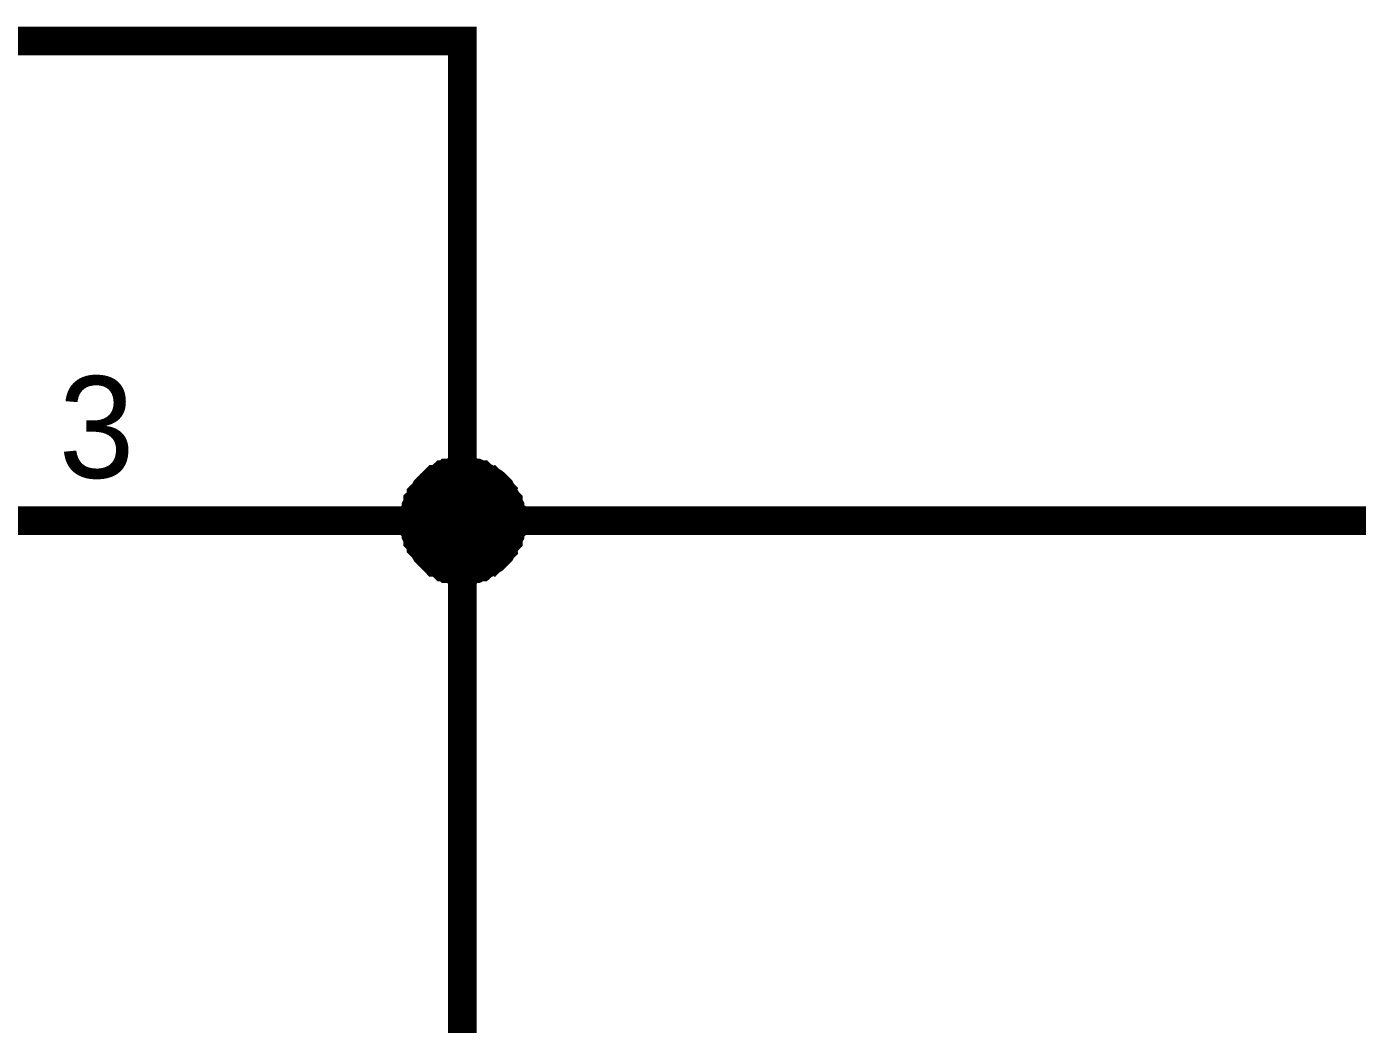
# Model space of a CAD drawing. Header units: millimetres. Extents: x 0 to 420, y 0 to 297.
# Drawn here: x 210.46 to 224.32, y 254.74 to 265.14 of the extents above; entities that cross this region are included whole.
import ezdxf

# ---------------------------------------------------------------- set-up
doc = ezdxf.new("R2010")
doc.units = ezdxf.units.MM
doc.layers.add('Sheet', color=255, linetype='Continuous')

msp = doc.modelspace()

# ---------------------------------------------------------------- linework, layer by layer
at = {"layer": 'Sheet'}
for points, const_width in [([(210, 264.992), (212.499, 264.992)], 0.3), ([(212.499, 264.992), (214.998, 264.992), (214.998, 259.991)], 0.3), ([(214.502, 259.991), (214.502, 260.024), (214.502, 260.041), (214.502, 260.074), (214.518, 260.09), (214.518, 260.123), (214.518, 260.14), (214.535, 260.173), (214.535, 260.19), (214.552, 260.206), (214.568, 260.239), (214.568, 260.256), (214.585, 260.272), (214.601, 260.289), (214.618, 260.322), (214.634, 260.339), (214.651, 260.355), (214.667, 260.372), (214.684, 260.388), (214.701, 260.405), (214.717, 260.421), (214.734, 260.421), (214.767, 260.438), (214.783, 260.455), (214.8, 260.471), (214.833, 260.471), (214.849, 260.488), (214.866, 260.488), (214.899, 260.488), (214.916, 260.504), (214.949, 260.504), (214.965, 260.504), (214.998, 260.504)], 0.3), ([(214.502, 259.991), (214.502, 260.024), (214.502, 260.041), (214.502, 260.074), (214.518, 260.09), (214.518, 260.123), (214.518, 260.14), (214.535, 260.173), (214.535, 260.19), (214.552, 260.206), (214.568, 260.239), (214.568, 260.256), (214.585, 260.272), (214.601, 260.289), (214.618, 260.322), (214.634, 260.339), (214.651, 260.355), (214.667, 260.372), (214.684, 260.388), (214.701, 260.405), (214.717, 260.421), (214.734, 260.421), (214.767, 260.438), (214.783, 260.455), (214.8, 260.471), (214.833, 260.471), (214.849, 260.488), (214.866, 260.488), (214.899, 260.488), (214.916, 260.504), (214.949, 260.504), (214.965, 260.504), (214.998, 260.504)], 0.3), ([(214.502, 259.991), (214.502, 260.024), (214.502, 260.041), (214.502, 260.074), (214.518, 260.09), (214.518, 260.123), (214.518, 260.14), (214.535, 260.173), (214.535, 260.19), (214.552, 260.206), (214.568, 260.239), (214.568, 260.256), (214.585, 260.272), (214.601, 260.289), (214.618, 260.322), (214.634, 260.339), (214.651, 260.355), (214.667, 260.372), (214.684, 260.388), (214.701, 260.405), (214.717, 260.421), (214.734, 260.421), (214.767, 260.438), (214.783, 260.455), (214.8, 260.471), (214.833, 260.471), (214.849, 260.488), (214.866, 260.488), (214.899, 260.488), (214.916, 260.504), (214.949, 260.504), (214.965, 260.504), (214.998, 260.504)], 0.3), ([(214.502, 259.991), (214.502, 260.024), (214.502, 260.041), (214.502, 260.074), (214.518, 260.09), (214.518, 260.123), (214.518, 260.14), (214.535, 260.173), (214.535, 260.19), (214.552, 260.206), (214.568, 260.239), (214.568, 260.256), (214.585, 260.272), (214.601, 260.289), (214.618, 260.322), (214.634, 260.339), (214.651, 260.355), (214.667, 260.372), (214.684, 260.388), (214.701, 260.405), (214.717, 260.421), (214.734, 260.421), (214.767, 260.438), (214.783, 260.455), (214.8, 260.471), (214.833, 260.471), (214.849, 260.488), (214.866, 260.488), (214.899, 260.488), (214.916, 260.504), (214.949, 260.504), (214.965, 260.504), (214.998, 260.504)], 0.3), ([(214.502, 259.991), (214.502, 260.024), (214.502, 260.041), (214.502, 260.074), (214.518, 260.09), (214.518, 260.123), (214.518, 260.14), (214.535, 260.173), (214.535, 260.19), (214.552, 260.206), (214.568, 260.239), (214.568, 260.256), (214.585, 260.272), (214.601, 260.289), (214.618, 260.322), (214.634, 260.339), (214.651, 260.355), (214.667, 260.372), (214.684, 260.388), (214.701, 260.405), (214.717, 260.421), (214.734, 260.421), (214.767, 260.438), (214.783, 260.455), (214.8, 260.471), (214.833, 260.471), (214.849, 260.488), (214.866, 260.488), (214.899, 260.488), (214.916, 260.504), (214.949, 260.504), (214.965, 260.504), (214.998, 260.504)], 0.3), ([(214.502, 259.991), (214.502, 260.024), (214.502, 260.041), (214.502, 260.074), (214.518, 260.09), (214.518, 260.123), (214.518, 260.14), (214.535, 260.173), (214.535, 260.19), (214.552, 260.206), (214.568, 260.239), (214.568, 260.256), (214.585, 260.272), (214.601, 260.289), (214.618, 260.322), (214.634, 260.339), (214.651, 260.355), (214.667, 260.372), (214.684, 260.388), (214.701, 260.405), (214.717, 260.421), (214.734, 260.421), (214.767, 260.438), (214.783, 260.455), (214.8, 260.471), (214.833, 260.471), (214.849, 260.488), (214.866, 260.488), (214.899, 260.488), (214.916, 260.504), (214.949, 260.504), (214.965, 260.504), (214.998, 260.504)], 0.3), ([(214.502, 259.991), (214.502, 260.024), (214.502, 260.041), (214.502, 260.074), (214.518, 260.09), (214.518, 260.123), (214.518, 260.14), (214.535, 260.173), (214.535, 260.19), (214.552, 260.206), (214.568, 260.239), (214.568, 260.256), (214.585, 260.272), (214.601, 260.289), (214.618, 260.322), (214.634, 260.339), (214.651, 260.355), (214.667, 260.372), (214.684, 260.388), (214.701, 260.405), (214.717, 260.421), (214.734, 260.421), (214.767, 260.438), (214.783, 260.455), (214.8, 260.471), (214.833, 260.471), (214.849, 260.488), (214.866, 260.488), (214.899, 260.488), (214.916, 260.504), (214.949, 260.504), (214.965, 260.504), (214.998, 260.504)], 0.0991), ([(214.502, 259.991), (214.502, 260.024), (214.502, 260.041), (214.502, 260.074), (214.518, 260.09), (214.518, 260.123), (214.518, 260.14), (214.535, 260.173), (214.535, 260.19), (214.552, 260.206), (214.568, 260.239), (214.568, 260.256), (214.585, 260.272), (214.601, 260.289), (214.618, 260.322), (214.634, 260.339), (214.651, 260.355), (214.667, 260.372), (214.684, 260.388), (214.701, 260.405), (214.717, 260.421), (214.734, 260.421), (214.767, 260.438), (214.783, 260.455), (214.8, 260.471), (214.833, 260.471), (214.849, 260.488), (214.866, 260.488), (214.899, 260.488), (214.916, 260.504), (214.949, 260.504), (214.965, 260.504), (214.998, 260.504)], 0.0991), ([(214.502, 259.991), (214.502, 260.024), (214.502, 260.041), (214.502, 260.074), (214.518, 260.09), (214.518, 260.123), (214.518, 260.14), (214.535, 260.173), (214.535, 260.19), (214.552, 260.206), (214.568, 260.239), (214.568, 260.256), (214.585, 260.272), (214.601, 260.289), (214.618, 260.322), (214.634, 260.339), (214.651, 260.355), (214.667, 260.372), (214.684, 260.388), (214.701, 260.405), (214.717, 260.421), (214.734, 260.421), (214.767, 260.438), (214.783, 260.455), (214.8, 260.471), (214.833, 260.471), (214.849, 260.488), (214.866, 260.488), (214.899, 260.488), (214.916, 260.504), (214.949, 260.504), (214.965, 260.504), (214.998, 260.504)], 0.0991), ([(214.502, 259.991), (214.502, 260.024), (214.502, 260.041), (214.502, 260.074), (214.518, 260.09), (214.518, 260.123), (214.518, 260.14), (214.535, 260.173), (214.535, 260.19), (214.552, 260.206), (214.568, 260.239), (214.568, 260.256), (214.585, 260.272), (214.601, 260.289), (214.618, 260.322), (214.634, 260.339), (214.651, 260.355), (214.667, 260.372), (214.684, 260.388), (214.701, 260.405), (214.717, 260.421), (214.734, 260.421), (214.767, 260.438), (214.783, 260.455), (214.8, 260.471), (214.833, 260.471), (214.849, 260.488), (214.866, 260.488), (214.899, 260.488), (214.916, 260.504), (214.949, 260.504), (214.965, 260.504), (214.998, 260.504)], 0.0991), ([(214.502, 259.991), (214.502, 260.024), (214.502, 260.041), (214.502, 260.074), (214.518, 260.09), (214.518, 260.123), (214.518, 260.14), (214.535, 260.173), (214.535, 260.19), (214.552, 260.206), (214.568, 260.239), (214.568, 260.256), (214.585, 260.272), (214.601, 260.289), (214.618, 260.322), (214.634, 260.339), (214.651, 260.355), (214.667, 260.372), (214.684, 260.388), (214.701, 260.405), (214.717, 260.421), (214.734, 260.421), (214.767, 260.438), (214.783, 260.455), (214.8, 260.471), (214.833, 260.471), (214.849, 260.488), (214.866, 260.488), (214.899, 260.488), (214.916, 260.504), (214.949, 260.504), (214.965, 260.504), (214.998, 260.504)], 0.0991), ([(214.502, 259.991), (214.502, 260.024), (214.502, 260.041), (214.502, 260.074), (214.518, 260.09), (214.518, 260.123), (214.518, 260.14), (214.535, 260.173), (214.535, 260.19), (214.552, 260.206), (214.568, 260.239), (214.568, 260.256), (214.585, 260.272), (214.601, 260.289), (214.618, 260.322), (214.634, 260.339), (214.651, 260.355), (214.667, 260.372), (214.684, 260.388), (214.701, 260.405), (214.717, 260.421), (214.734, 260.421), (214.767, 260.438), (214.783, 260.455), (214.8, 260.471), (214.833, 260.471), (214.849, 260.488), (214.866, 260.488), (214.899, 260.488), (214.916, 260.504), (214.949, 260.504), (214.965, 260.504), (214.998, 260.504)], 0.0991), ([(214.998, 260.504), (214.998, 260.504)], 0.3), ([(214.998, 260.504), (215.032, 260.504), (215.048, 260.504), (215.081, 260.504), (215.098, 260.488), (215.131, 260.488), (215.147, 260.488), (215.18, 260.471), (215.197, 260.471), (215.214, 260.455), (215.247, 260.438), (215.263, 260.421), (215.28, 260.421), (215.296, 260.405), (215.329, 260.388), (215.346, 260.372), (215.363, 260.355), (215.379, 260.339), (215.396, 260.322), (215.412, 260.289), (215.429, 260.272), (215.429, 260.256), (215.445, 260.239), (215.462, 260.206), (215.478, 260.19), (215.478, 260.173), (215.495, 260.14), (215.495, 260.123), (215.495, 260.09), (215.512, 260.074), (215.512, 260.041), (215.512, 260.024), (215.512, 259.991)], 0.3), ([(214.998, 260.504), (214.998, 260.504)], 0.3), ([(214.998, 260.504), (215.032, 260.504), (215.048, 260.504), (215.081, 260.504), (215.098, 260.488), (215.131, 260.488), (215.147, 260.488), (215.18, 260.471), (215.197, 260.471), (215.214, 260.455), (215.247, 260.438), (215.263, 260.421), (215.28, 260.421), (215.296, 260.405), (215.329, 260.388), (215.346, 260.372), (215.363, 260.355), (215.379, 260.339), (215.396, 260.322), (215.412, 260.289), (215.429, 260.272), (215.429, 260.256), (215.445, 260.239), (215.462, 260.206), (215.478, 260.19), (215.478, 260.173), (215.495, 260.14), (215.495, 260.123), (215.495, 260.09), (215.512, 260.074), (215.512, 260.041), (215.512, 260.024), (215.512, 259.991)], 0.3), ([(214.998, 260.504), (214.998, 260.504)], 0.3), ([(214.998, 260.504), (215.032, 260.504), (215.048, 260.504), (215.081, 260.504), (215.098, 260.488), (215.131, 260.488), (215.147, 260.488), (215.18, 260.471), (215.197, 260.471), (215.214, 260.455), (215.247, 260.438), (215.263, 260.421), (215.28, 260.421), (215.296, 260.405), (215.329, 260.388), (215.346, 260.372), (215.363, 260.355), (215.379, 260.339), (215.396, 260.322), (215.412, 260.289), (215.429, 260.272), (215.429, 260.256), (215.445, 260.239), (215.462, 260.206), (215.478, 260.19), (215.478, 260.173), (215.495, 260.14), (215.495, 260.123), (215.495, 260.09), (215.512, 260.074), (215.512, 260.041), (215.512, 260.024), (215.512, 259.991)], 0.3), ([(214.998, 260.504), (214.998, 260.504)], 0.3), ([(214.998, 260.504), (215.032, 260.504), (215.048, 260.504), (215.081, 260.504), (215.098, 260.488), (215.131, 260.488), (215.147, 260.488), (215.18, 260.471), (215.197, 260.471), (215.214, 260.455), (215.247, 260.438), (215.263, 260.421), (215.28, 260.421), (215.296, 260.405), (215.329, 260.388), (215.346, 260.372), (215.363, 260.355), (215.379, 260.339), (215.396, 260.322), (215.412, 260.289), (215.429, 260.272), (215.429, 260.256), (215.445, 260.239), (215.462, 260.206), (215.478, 260.19), (215.478, 260.173), (215.495, 260.14), (215.495, 260.123), (215.495, 260.09), (215.512, 260.074), (215.512, 260.041), (215.512, 260.024), (215.512, 259.991)], 0.3), ([(214.998, 260.504), (214.998, 260.504)], 0.3), ([(214.998, 260.504), (215.032, 260.504), (215.048, 260.504), (215.081, 260.504), (215.098, 260.488), (215.131, 260.488), (215.147, 260.488), (215.18, 260.471), (215.197, 260.471), (215.214, 260.455), (215.247, 260.438), (215.263, 260.421), (215.28, 260.421), (215.296, 260.405), (215.329, 260.388), (215.346, 260.372), (215.363, 260.355), (215.379, 260.339), (215.396, 260.322), (215.412, 260.289), (215.429, 260.272), (215.429, 260.256), (215.445, 260.239), (215.462, 260.206), (215.478, 260.19), (215.478, 260.173), (215.495, 260.14), (215.495, 260.123), (215.495, 260.09), (215.512, 260.074), (215.512, 260.041), (215.512, 260.024), (215.512, 259.991)], 0.3), ([(214.998, 260.504), (214.998, 260.504)], 0.3), ([(214.998, 260.504), (215.032, 260.504), (215.048, 260.504), (215.081, 260.504), (215.098, 260.488), (215.131, 260.488), (215.147, 260.488), (215.18, 260.471), (215.197, 260.471), (215.214, 260.455), (215.247, 260.438), (215.263, 260.421), (215.28, 260.421), (215.296, 260.405), (215.329, 260.388), (215.346, 260.372), (215.363, 260.355), (215.379, 260.339), (215.396, 260.322), (215.412, 260.289), (215.429, 260.272), (215.429, 260.256), (215.445, 260.239), (215.462, 260.206), (215.478, 260.19), (215.478, 260.173), (215.495, 260.14), (215.495, 260.123), (215.495, 260.09), (215.512, 260.074), (215.512, 260.041), (215.512, 260.024), (215.512, 259.991)], 0.3), ([(214.998, 260.504), (214.998, 260.504)], 0.0991), ([(214.998, 260.504), (215.032, 260.504), (215.048, 260.504), (215.081, 260.504), (215.098, 260.488), (215.131, 260.488), (215.147, 260.488), (215.18, 260.471), (215.197, 260.471), (215.214, 260.455), (215.247, 260.438), (215.263, 260.421), (215.28, 260.421), (215.296, 260.405), (215.329, 260.388), (215.346, 260.372), (215.363, 260.355), (215.379, 260.339), (215.396, 260.322), (215.412, 260.289), (215.429, 260.272), (215.429, 260.256), (215.445, 260.239), (215.462, 260.206), (215.478, 260.19), (215.478, 260.173), (215.495, 260.14), (215.495, 260.123), (215.495, 260.09), (215.512, 260.074), (215.512, 260.041), (215.512, 260.024), (215.512, 259.991)], 0.0991), ([(214.998, 260.504), (214.998, 260.504)], 0.0991), ([(214.998, 260.504), (215.032, 260.504), (215.048, 260.504), (215.081, 260.504), (215.098, 260.488), (215.131, 260.488), (215.147, 260.488), (215.18, 260.471), (215.197, 260.471), (215.214, 260.455), (215.247, 260.438), (215.263, 260.421), (215.28, 260.421), (215.296, 260.405), (215.329, 260.388), (215.346, 260.372), (215.363, 260.355), (215.379, 260.339), (215.396, 260.322), (215.412, 260.289), (215.429, 260.272), (215.429, 260.256), (215.445, 260.239), (215.462, 260.206), (215.478, 260.19), (215.478, 260.173), (215.495, 260.14), (215.495, 260.123), (215.495, 260.09), (215.512, 260.074), (215.512, 260.041), (215.512, 260.024), (215.512, 259.991)], 0.0991), ([(214.998, 260.504), (214.998, 260.504)], 0.0991), ([(214.998, 260.504), (215.032, 260.504), (215.048, 260.504), (215.081, 260.504), (215.098, 260.488), (215.131, 260.488), (215.147, 260.488), (215.18, 260.471), (215.197, 260.471), (215.214, 260.455), (215.247, 260.438), (215.263, 260.421), (215.28, 260.421), (215.296, 260.405), (215.329, 260.388), (215.346, 260.372), (215.363, 260.355), (215.379, 260.339), (215.396, 260.322), (215.412, 260.289), (215.429, 260.272), (215.429, 260.256), (215.445, 260.239), (215.462, 260.206), (215.478, 260.19), (215.478, 260.173), (215.495, 260.14), (215.495, 260.123), (215.495, 260.09), (215.512, 260.074), (215.512, 260.041), (215.512, 260.024), (215.512, 259.991)], 0.0991), ([(214.998, 260.504), (214.998, 260.504)], 0.0991), ([(214.998, 260.504), (215.032, 260.504), (215.048, 260.504), (215.081, 260.504), (215.098, 260.488), (215.131, 260.488), (215.147, 260.488), (215.18, 260.471), (215.197, 260.471), (215.214, 260.455), (215.247, 260.438), (215.263, 260.421), (215.28, 260.421), (215.296, 260.405), (215.329, 260.388), (215.346, 260.372), (215.363, 260.355), (215.379, 260.339), (215.396, 260.322), (215.412, 260.289), (215.429, 260.272), (215.429, 260.256), (215.445, 260.239), (215.462, 260.206), (215.478, 260.19), (215.478, 260.173), (215.495, 260.14), (215.495, 260.123), (215.495, 260.09), (215.512, 260.074), (215.512, 260.041), (215.512, 260.024), (215.512, 259.991)], 0.0991), ([(214.998, 260.504), (214.998, 260.504)], 0.0991), ([(214.998, 260.504), (215.032, 260.504), (215.048, 260.504), (215.081, 260.504), (215.098, 260.488), (215.131, 260.488), (215.147, 260.488), (215.18, 260.471), (215.197, 260.471), (215.214, 260.455), (215.247, 260.438), (215.263, 260.421), (215.28, 260.421), (215.296, 260.405), (215.329, 260.388), (215.346, 260.372), (215.363, 260.355), (215.379, 260.339), (215.396, 260.322), (215.412, 260.289), (215.429, 260.272), (215.429, 260.256), (215.445, 260.239), (215.462, 260.206), (215.478, 260.19), (215.478, 260.173), (215.495, 260.14), (215.495, 260.123), (215.495, 260.09), (215.512, 260.074), (215.512, 260.041), (215.512, 260.024), (215.512, 259.991)], 0.0991), ([(214.998, 260.504), (214.998, 260.504)], 0.0991), ([(214.998, 260.504), (215.032, 260.504), (215.048, 260.504), (215.081, 260.504), (215.098, 260.488), (215.131, 260.488), (215.147, 260.488), (215.18, 260.471), (215.197, 260.471), (215.214, 260.455), (215.247, 260.438), (215.263, 260.421), (215.28, 260.421), (215.296, 260.405), (215.329, 260.388), (215.346, 260.372), (215.363, 260.355), (215.379, 260.339), (215.396, 260.322), (215.412, 260.289), (215.429, 260.272), (215.429, 260.256), (215.445, 260.239), (215.462, 260.206), (215.478, 260.19), (215.478, 260.173), (215.495, 260.14), (215.495, 260.123), (215.495, 260.09), (215.512, 260.074), (215.512, 260.041), (215.512, 260.024), (215.512, 259.991)], 0.0991), ([(210, 259.991), (212.499, 259.991)], 0.3), ([(212.499, 259.991), (214.998, 259.991), (214.998, 244.989)], 0.3), ([(214.998, 259.478), (214.965, 259.478), (214.949, 259.478), (214.916, 259.478), (214.899, 259.494), (214.866, 259.494), (214.849, 259.494), (214.833, 259.511), (214.8, 259.511), (214.783, 259.527), (214.767, 259.544), (214.734, 259.56), (214.717, 259.56), (214.701, 259.577), (214.684, 259.593), (214.667, 259.61), (214.651, 259.627), (214.634, 259.643), (214.618, 259.66), (214.601, 259.693), (214.585, 259.709), (214.568, 259.726), (214.568, 259.743), (214.552, 259.776), (214.535, 259.792), (214.535, 259.809), (214.518, 259.842), (214.518, 259.858), (214.518, 259.892), (214.502, 259.908), (214.502, 259.941), (214.502, 259.958), (214.502, 259.991)], 0.3), ([(214.502, 259.991), (214.502, 259.991)], 0.3), ([(214.998, 259.478), (214.965, 259.478), (214.949, 259.478), (214.916, 259.478), (214.899, 259.494), (214.866, 259.494), (214.849, 259.494), (214.833, 259.511), (214.8, 259.511), (214.783, 259.527), (214.767, 259.544), (214.734, 259.56), (214.717, 259.56), (214.701, 259.577), (214.684, 259.593), (214.667, 259.61), (214.651, 259.627), (214.634, 259.643), (214.618, 259.66), (214.601, 259.693), (214.585, 259.709), (214.568, 259.726), (214.568, 259.743), (214.552, 259.776), (214.535, 259.792), (214.535, 259.809), (214.518, 259.842), (214.518, 259.858), (214.518, 259.892), (214.502, 259.908), (214.502, 259.941), (214.502, 259.958), (214.502, 259.991)], 0.3), ([(214.502, 259.991), (214.502, 259.991)], 0.3), ([(214.998, 259.478), (214.965, 259.478), (214.949, 259.478), (214.916, 259.478), (214.899, 259.494), (214.866, 259.494), (214.849, 259.494), (214.833, 259.511), (214.8, 259.511), (214.783, 259.527), (214.767, 259.544), (214.734, 259.56), (214.717, 259.56), (214.701, 259.577), (214.684, 259.593), (214.667, 259.61), (214.651, 259.627), (214.634, 259.643), (214.618, 259.66), (214.601, 259.693), (214.585, 259.709), (214.568, 259.726), (214.568, 259.743), (214.552, 259.776), (214.535, 259.792), (214.535, 259.809), (214.518, 259.842), (214.518, 259.858), (214.518, 259.892), (214.502, 259.908), (214.502, 259.941), (214.502, 259.958), (214.502, 259.991)], 0.3), ([(214.502, 259.991), (214.502, 259.991)], 0.3), ([(214.998, 259.478), (214.965, 259.478), (214.949, 259.478), (214.916, 259.478), (214.899, 259.494), (214.866, 259.494), (214.849, 259.494), (214.833, 259.511), (214.8, 259.511), (214.783, 259.527), (214.767, 259.544), (214.734, 259.56), (214.717, 259.56), (214.701, 259.577), (214.684, 259.593), (214.667, 259.61), (214.651, 259.627), (214.634, 259.643), (214.618, 259.66), (214.601, 259.693), (214.585, 259.709), (214.568, 259.726), (214.568, 259.743), (214.552, 259.776), (214.535, 259.792), (214.535, 259.809), (214.518, 259.842), (214.518, 259.858), (214.518, 259.892), (214.502, 259.908), (214.502, 259.941), (214.502, 259.958), (214.502, 259.991)], 0.3), ([(214.502, 259.991), (214.502, 259.991)], 0.3), ([(214.998, 259.478), (214.965, 259.478), (214.949, 259.478), (214.916, 259.478), (214.899, 259.494), (214.866, 259.494), (214.849, 259.494), (214.833, 259.511), (214.8, 259.511), (214.783, 259.527), (214.767, 259.544), (214.734, 259.56), (214.717, 259.56), (214.701, 259.577), (214.684, 259.593), (214.667, 259.61), (214.651, 259.627), (214.634, 259.643), (214.618, 259.66), (214.601, 259.693), (214.585, 259.709), (214.568, 259.726), (214.568, 259.743), (214.552, 259.776), (214.535, 259.792), (214.535, 259.809), (214.518, 259.842), (214.518, 259.858), (214.518, 259.892), (214.502, 259.908), (214.502, 259.941), (214.502, 259.958), (214.502, 259.991)], 0.3), ([(214.502, 259.991), (214.502, 259.991)], 0.3), ([(214.998, 259.478), (214.965, 259.478), (214.949, 259.478), (214.916, 259.478), (214.899, 259.494), (214.866, 259.494), (214.849, 259.494), (214.833, 259.511), (214.8, 259.511), (214.783, 259.527), (214.767, 259.544), (214.734, 259.56), (214.717, 259.56), (214.701, 259.577), (214.684, 259.593), (214.667, 259.61), (214.651, 259.627), (214.634, 259.643), (214.618, 259.66), (214.601, 259.693), (214.585, 259.709), (214.568, 259.726), (214.568, 259.743), (214.552, 259.776), (214.535, 259.792), (214.535, 259.809), (214.518, 259.842), (214.518, 259.858), (214.518, 259.892), (214.502, 259.908), (214.502, 259.941), (214.502, 259.958), (214.502, 259.991)], 0.3), ([(214.502, 259.991), (214.502, 259.991)], 0.3), ([(215.512, 259.991), (215.512, 259.958), (215.512, 259.941), (215.512, 259.908), (215.495, 259.892), (215.495, 259.858), (215.495, 259.842), (215.478, 259.809), (215.478, 259.792), (215.462, 259.776), (215.445, 259.743), (215.429, 259.726), (215.429, 259.709), (215.412, 259.693), (215.396, 259.66), (215.379, 259.643), (215.363, 259.627), (215.346, 259.61), (215.329, 259.593), (215.296, 259.577), (215.28, 259.56), (215.263, 259.56), (215.247, 259.544), (215.214, 259.527), (215.197, 259.511), (215.18, 259.511), (215.147, 259.494), (215.131, 259.494), (215.098, 259.494), (215.081, 259.478), (215.048, 259.478), (215.032, 259.478), (214.998, 259.478)], 0.3), ([(215.512, 259.991), (215.512, 259.958), (215.512, 259.941), (215.512, 259.908), (215.495, 259.892), (215.495, 259.858), (215.495, 259.842), (215.478, 259.809), (215.478, 259.792), (215.462, 259.776), (215.445, 259.743), (215.429, 259.726), (215.429, 259.709), (215.412, 259.693), (215.396, 259.66), (215.379, 259.643), (215.363, 259.627), (215.346, 259.61), (215.329, 259.593), (215.296, 259.577), (215.28, 259.56), (215.263, 259.56), (215.247, 259.544), (215.214, 259.527), (215.197, 259.511), (215.18, 259.511), (215.147, 259.494), (215.131, 259.494), (215.098, 259.494), (215.081, 259.478), (215.048, 259.478), (215.032, 259.478), (214.998, 259.478)], 0.3), ([(214.998, 259.991), (244.989, 259.991)], 0.3), ([(215.512, 259.991), (215.512, 259.958), (215.512, 259.941), (215.512, 259.908), (215.495, 259.892), (215.495, 259.858), (215.495, 259.842), (215.478, 259.809), (215.478, 259.792), (215.462, 259.776), (215.445, 259.743), (215.429, 259.726), (215.429, 259.709), (215.412, 259.693), (215.396, 259.66), (215.379, 259.643), (215.363, 259.627), (215.346, 259.61), (215.329, 259.593), (215.296, 259.577), (215.28, 259.56), (215.263, 259.56), (215.247, 259.544), (215.214, 259.527), (215.197, 259.511), (215.18, 259.511), (215.147, 259.494), (215.131, 259.494), (215.098, 259.494), (215.081, 259.478), (215.048, 259.478), (215.032, 259.478), (214.998, 259.478)], 0.3), ([(215.512, 259.991), (215.512, 259.958), (215.512, 259.941), (215.512, 259.908), (215.495, 259.892), (215.495, 259.858), (215.495, 259.842), (215.478, 259.809), (215.478, 259.792), (215.462, 259.776), (215.445, 259.743), (215.429, 259.726), (215.429, 259.709), (215.412, 259.693), (215.396, 259.66), (215.379, 259.643), (215.363, 259.627), (215.346, 259.61), (215.329, 259.593), (215.296, 259.577), (215.28, 259.56), (215.263, 259.56), (215.247, 259.544), (215.214, 259.527), (215.197, 259.511), (215.18, 259.511), (215.147, 259.494), (215.131, 259.494), (215.098, 259.494), (215.081, 259.478), (215.048, 259.478), (215.032, 259.478), (214.998, 259.478)], 0.3), ([(215.512, 259.991), (215.512, 259.958), (215.512, 259.941), (215.512, 259.908), (215.495, 259.892), (215.495, 259.858), (215.495, 259.842), (215.478, 259.809), (215.478, 259.792), (215.462, 259.776), (215.445, 259.743), (215.429, 259.726), (215.429, 259.709), (215.412, 259.693), (215.396, 259.66), (215.379, 259.643), (215.363, 259.627), (215.346, 259.61), (215.329, 259.593), (215.296, 259.577), (215.28, 259.56), (215.263, 259.56), (215.247, 259.544), (215.214, 259.527), (215.197, 259.511), (215.18, 259.511), (215.147, 259.494), (215.131, 259.494), (215.098, 259.494), (215.081, 259.478), (215.048, 259.478), (215.032, 259.478), (214.998, 259.478)], 0.3), ([(215.512, 259.991), (215.512, 259.958), (215.512, 259.941), (215.512, 259.908), (215.495, 259.892), (215.495, 259.858), (215.495, 259.842), (215.478, 259.809), (215.478, 259.792), (215.462, 259.776), (215.445, 259.743), (215.429, 259.726), (215.429, 259.709), (215.412, 259.693), (215.396, 259.66), (215.379, 259.643), (215.363, 259.627), (215.346, 259.61), (215.329, 259.593), (215.296, 259.577), (215.28, 259.56), (215.263, 259.56), (215.247, 259.544), (215.214, 259.527), (215.197, 259.511), (215.18, 259.511), (215.147, 259.494), (215.131, 259.494), (215.098, 259.494), (215.081, 259.478), (215.048, 259.478), (215.032, 259.478), (214.998, 259.478)], 0.3), ([(215.512, 259.991), (215.512, 259.991), (215.512, 259.991), (215.512, 259.991), (215.512, 259.991), (215.512, 259.991), (215.512, 259.991), (215.512, 259.991), (215.512, 259.991), (215.512, 259.991), (215.512, 259.991), (215.512, 259.991), (215.512, 259.991), (215.512, 259.991), (215.512, 259.991), (215.512, 259.991), (215.512, 259.991), (215.512, 259.991), (215.512, 259.991), (215.512, 259.991), (215.512, 259.991), (215.512, 259.991), (215.512, 259.991), (215.512, 259.991), (215.512, 259.991), (215.512, 259.991), (215.512, 259.991), (215.512, 259.991), (215.512, 259.991), (215.512, 259.991), (215.512, 259.991), (215.512, 259.991), (215.512, 259.991)], 0.3), ([(215.512, 259.991), (215.512, 259.991)], 0.3), ([(215.512, 259.991), (215.512, 259.991), (215.512, 259.991), (215.512, 259.991), (215.512, 259.991), (215.512, 259.991), (215.512, 259.991), (215.512, 259.991), (215.512, 259.991), (215.512, 259.991), (215.512, 259.991), (215.512, 259.991), (215.512, 259.991), (215.512, 259.991), (215.512, 259.991), (215.512, 259.991), (215.512, 259.991), (215.512, 259.991), (215.512, 259.991), (215.512, 259.991), (215.512, 259.991), (215.512, 259.991), (215.512, 259.991), (215.512, 259.991), (215.512, 259.991), (215.512, 259.991), (215.512, 259.991), (215.512, 259.991), (215.512, 259.991), (215.512, 259.991), (215.512, 259.991), (215.512, 259.991), (215.512, 259.991)], 0.3), ([(215.512, 259.991), (215.512, 259.991)], 0.3), ([(215.512, 259.991), (215.512, 259.991), (215.512, 259.991), (215.512, 259.991), (215.512, 259.991), (215.512, 259.991), (215.512, 259.991), (215.512, 259.991), (215.512, 259.991), (215.512, 259.991), (215.512, 259.991), (215.512, 259.991), (215.512, 259.991), (215.512, 259.991), (215.512, 259.991), (215.512, 259.991), (215.512, 259.991), (215.512, 259.991), (215.512, 259.991), (215.512, 259.991), (215.512, 259.991), (215.512, 259.991), (215.512, 259.991), (215.512, 259.991), (215.512, 259.991), (215.512, 259.991), (215.512, 259.991), (215.512, 259.991), (215.512, 259.991), (215.512, 259.991), (215.512, 259.991), (215.512, 259.991), (215.512, 259.991)], 0.3), ([(215.512, 259.991), (215.512, 259.991)], 0.3), ([(215.512, 259.991), (215.512, 259.991), (215.512, 259.991), (215.512, 259.991), (215.512, 259.991), (215.512, 259.991), (215.512, 259.991), (215.512, 259.991), (215.512, 259.991), (215.512, 259.991), (215.512, 259.991), (215.512, 259.991), (215.512, 259.991), (215.512, 259.991), (215.512, 259.991), (215.512, 259.991), (215.512, 259.991), (215.512, 259.991), (215.512, 259.991), (215.512, 259.991), (215.512, 259.991), (215.512, 259.991), (215.512, 259.991), (215.512, 259.991), (215.512, 259.991), (215.512, 259.991), (215.512, 259.991), (215.512, 259.991), (215.512, 259.991), (215.512, 259.991), (215.512, 259.991), (215.512, 259.991), (215.512, 259.991)], 0.3), ([(215.512, 259.991), (215.512, 259.991)], 0.3), ([(215.512, 259.991), (215.512, 259.991), (215.512, 259.991), (215.512, 259.991), (215.512, 259.991), (215.512, 259.991), (215.512, 259.991), (215.512, 259.991), (215.512, 259.991), (215.512, 259.991), (215.512, 259.991), (215.512, 259.991), (215.512, 259.991), (215.512, 259.991), (215.512, 259.991), (215.512, 259.991), (215.512, 259.991), (215.512, 259.991), (215.512, 259.991), (215.512, 259.991), (215.512, 259.991), (215.512, 259.991), (215.512, 259.991), (215.512, 259.991), (215.512, 259.991), (215.512, 259.991), (215.512, 259.991), (215.512, 259.991), (215.512, 259.991), (215.512, 259.991), (215.512, 259.991), (215.512, 259.991), (215.512, 259.991)], 0.3), ([(215.512, 259.991), (215.512, 259.991)], 0.3), ([(215.512, 259.991), (215.512, 259.991), (215.512, 259.991), (215.512, 259.991), (215.512, 259.991), (215.512, 259.991), (215.512, 259.991), (215.512, 259.991), (215.512, 259.991), (215.512, 259.991), (215.512, 259.991), (215.512, 259.991), (215.512, 259.991), (215.512, 259.991), (215.512, 259.991), (215.512, 259.991), (215.512, 259.991), (215.512, 259.991), (215.512, 259.991), (215.512, 259.991), (215.512, 259.991), (215.512, 259.991), (215.512, 259.991), (215.512, 259.991), (215.512, 259.991), (215.512, 259.991), (215.512, 259.991), (215.512, 259.991), (215.512, 259.991), (215.512, 259.991), (215.512, 259.991), (215.512, 259.991), (215.512, 259.991)], 0.3), ([(215.512, 259.991), (215.512, 259.991)], 0.3), ([(214.998, 259.478), (214.965, 259.478), (214.949, 259.478), (214.916, 259.478), (214.899, 259.494), (214.866, 259.494), (214.849, 259.494), (214.833, 259.511), (214.8, 259.511), (214.783, 259.527), (214.767, 259.544), (214.734, 259.56), (214.717, 259.56), (214.701, 259.577), (214.684, 259.593), (214.667, 259.61), (214.651, 259.627), (214.634, 259.643), (214.618, 259.66), (214.601, 259.693), (214.585, 259.709), (214.568, 259.726), (214.568, 259.743), (214.552, 259.776), (214.535, 259.792), (214.535, 259.809), (214.518, 259.842), (214.518, 259.858), (214.518, 259.892), (214.502, 259.908), (214.502, 259.941), (214.502, 259.958), (214.502, 259.991)], 0.0991), ([(214.502, 259.991), (214.502, 259.991)], 0.0991), ([(214.998, 259.478), (214.965, 259.478), (214.949, 259.478), (214.916, 259.478), (214.899, 259.494), (214.866, 259.494), (214.849, 259.494), (214.833, 259.511), (214.8, 259.511), (214.783, 259.527), (214.767, 259.544), (214.734, 259.56), (214.717, 259.56), (214.701, 259.577), (214.684, 259.593), (214.667, 259.61), (214.651, 259.627), (214.634, 259.643), (214.618, 259.66), (214.601, 259.693), (214.585, 259.709), (214.568, 259.726), (214.568, 259.743), (214.552, 259.776), (214.535, 259.792), (214.535, 259.809), (214.518, 259.842), (214.518, 259.858), (214.518, 259.892), (214.502, 259.908), (214.502, 259.941), (214.502, 259.958), (214.502, 259.991)], 0.0991), ([(214.502, 259.991), (214.502, 259.991)], 0.0991), ([(214.998, 259.478), (214.965, 259.478), (214.949, 259.478), (214.916, 259.478), (214.899, 259.494), (214.866, 259.494), (214.849, 259.494), (214.833, 259.511), (214.8, 259.511), (214.783, 259.527), (214.767, 259.544), (214.734, 259.56), (214.717, 259.56), (214.701, 259.577), (214.684, 259.593), (214.667, 259.61), (214.651, 259.627), (214.634, 259.643), (214.618, 259.66), (214.601, 259.693), (214.585, 259.709), (214.568, 259.726), (214.568, 259.743), (214.552, 259.776), (214.535, 259.792), (214.535, 259.809), (214.518, 259.842), (214.518, 259.858), (214.518, 259.892), (214.502, 259.908), (214.502, 259.941), (214.502, 259.958), (214.502, 259.991)], 0.0991), ([(214.502, 259.991), (214.502, 259.991)], 0.0991), ([(214.998, 259.478), (214.965, 259.478), (214.949, 259.478), (214.916, 259.478), (214.899, 259.494), (214.866, 259.494), (214.849, 259.494), (214.833, 259.511), (214.8, 259.511), (214.783, 259.527), (214.767, 259.544), (214.734, 259.56), (214.717, 259.56), (214.701, 259.577), (214.684, 259.593), (214.667, 259.61), (214.651, 259.627), (214.634, 259.643), (214.618, 259.66), (214.601, 259.693), (214.585, 259.709), (214.568, 259.726), (214.568, 259.743), (214.552, 259.776), (214.535, 259.792), (214.535, 259.809), (214.518, 259.842), (214.518, 259.858), (214.518, 259.892), (214.502, 259.908), (214.502, 259.941), (214.502, 259.958), (214.502, 259.991)], 0.0991), ([(214.502, 259.991), (214.502, 259.991)], 0.0991), ([(214.998, 259.478), (214.965, 259.478), (214.949, 259.478), (214.916, 259.478), (214.899, 259.494), (214.866, 259.494), (214.849, 259.494), (214.833, 259.511), (214.8, 259.511), (214.783, 259.527), (214.767, 259.544), (214.734, 259.56), (214.717, 259.56), (214.701, 259.577), (214.684, 259.593), (214.667, 259.61), (214.651, 259.627), (214.634, 259.643), (214.618, 259.66), (214.601, 259.693), (214.585, 259.709), (214.568, 259.726), (214.568, 259.743), (214.552, 259.776), (214.535, 259.792), (214.535, 259.809), (214.518, 259.842), (214.518, 259.858), (214.518, 259.892), (214.502, 259.908), (214.502, 259.941), (214.502, 259.958), (214.502, 259.991)], 0.0991), ([(214.502, 259.991), (214.502, 259.991)], 0.0991), ([(214.998, 259.478), (214.965, 259.478), (214.949, 259.478), (214.916, 259.478), (214.899, 259.494), (214.866, 259.494), (214.849, 259.494), (214.833, 259.511), (214.8, 259.511), (214.783, 259.527), (214.767, 259.544), (214.734, 259.56), (214.717, 259.56), (214.701, 259.577), (214.684, 259.593), (214.667, 259.61), (214.651, 259.627), (214.634, 259.643), (214.618, 259.66), (214.601, 259.693), (214.585, 259.709), (214.568, 259.726), (214.568, 259.743), (214.552, 259.776), (214.535, 259.792), (214.535, 259.809), (214.518, 259.842), (214.518, 259.858), (214.518, 259.892), (214.502, 259.908), (214.502, 259.941), (214.502, 259.958), (214.502, 259.991)], 0.0991), ([(214.502, 259.991), (214.502, 259.991)], 0.0991), ([(215.512, 259.991), (215.512, 259.958), (215.512, 259.941), (215.512, 259.908), (215.495, 259.892), (215.495, 259.858), (215.495, 259.842), (215.478, 259.809), (215.478, 259.792), (215.462, 259.776), (215.445, 259.743), (215.429, 259.726), (215.429, 259.709), (215.412, 259.693), (215.396, 259.66), (215.379, 259.643), (215.363, 259.627), (215.346, 259.61), (215.329, 259.593), (215.296, 259.577), (215.28, 259.56), (215.263, 259.56), (215.247, 259.544), (215.214, 259.527), (215.197, 259.511), (215.18, 259.511), (215.147, 259.494), (215.131, 259.494), (215.098, 259.494), (215.081, 259.478), (215.048, 259.478), (215.032, 259.478), (214.998, 259.478)], 0.0991), ([(215.512, 259.991), (215.512, 259.958), (215.512, 259.941), (215.512, 259.908), (215.495, 259.892), (215.495, 259.858), (215.495, 259.842), (215.478, 259.809), (215.478, 259.792), (215.462, 259.776), (215.445, 259.743), (215.429, 259.726), (215.429, 259.709), (215.412, 259.693), (215.396, 259.66), (215.379, 259.643), (215.363, 259.627), (215.346, 259.61), (215.329, 259.593), (215.296, 259.577), (215.28, 259.56), (215.263, 259.56), (215.247, 259.544), (215.214, 259.527), (215.197, 259.511), (215.18, 259.511), (215.147, 259.494), (215.131, 259.494), (215.098, 259.494), (215.081, 259.478), (215.048, 259.478), (215.032, 259.478), (214.998, 259.478)], 0.0991), ([(215.512, 259.991), (215.512, 259.958), (215.512, 259.941), (215.512, 259.908), (215.495, 259.892), (215.495, 259.858), (215.495, 259.842), (215.478, 259.809), (215.478, 259.792), (215.462, 259.776), (215.445, 259.743), (215.429, 259.726), (215.429, 259.709), (215.412, 259.693), (215.396, 259.66), (215.379, 259.643), (215.363, 259.627), (215.346, 259.61), (215.329, 259.593), (215.296, 259.577), (215.28, 259.56), (215.263, 259.56), (215.247, 259.544), (215.214, 259.527), (215.197, 259.511), (215.18, 259.511), (215.147, 259.494), (215.131, 259.494), (215.098, 259.494), (215.081, 259.478), (215.048, 259.478), (215.032, 259.478), (214.998, 259.478)], 0.0991), ([(215.512, 259.991), (215.512, 259.958), (215.512, 259.941), (215.512, 259.908), (215.495, 259.892), (215.495, 259.858), (215.495, 259.842), (215.478, 259.809), (215.478, 259.792), (215.462, 259.776), (215.445, 259.743), (215.429, 259.726), (215.429, 259.709), (215.412, 259.693), (215.396, 259.66), (215.379, 259.643), (215.363, 259.627), (215.346, 259.61), (215.329, 259.593), (215.296, 259.577), (215.28, 259.56), (215.263, 259.56), (215.247, 259.544), (215.214, 259.527), (215.197, 259.511), (215.18, 259.511), (215.147, 259.494), (215.131, 259.494), (215.098, 259.494), (215.081, 259.478), (215.048, 259.478), (215.032, 259.478), (214.998, 259.478)], 0.0991), ([(215.512, 259.991), (215.512, 259.958), (215.512, 259.941), (215.512, 259.908), (215.495, 259.892), (215.495, 259.858), (215.495, 259.842), (215.478, 259.809), (215.478, 259.792), (215.462, 259.776), (215.445, 259.743), (215.429, 259.726), (215.429, 259.709), (215.412, 259.693), (215.396, 259.66), (215.379, 259.643), (215.363, 259.627), (215.346, 259.61), (215.329, 259.593), (215.296, 259.577), (215.28, 259.56), (215.263, 259.56), (215.247, 259.544), (215.214, 259.527), (215.197, 259.511), (215.18, 259.511), (215.147, 259.494), (215.131, 259.494), (215.098, 259.494), (215.081, 259.478), (215.048, 259.478), (215.032, 259.478), (214.998, 259.478)], 0.0991), ([(215.512, 259.991), (215.512, 259.958), (215.512, 259.941), (215.512, 259.908), (215.495, 259.892), (215.495, 259.858), (215.495, 259.842), (215.478, 259.809), (215.478, 259.792), (215.462, 259.776), (215.445, 259.743), (215.429, 259.726), (215.429, 259.709), (215.412, 259.693), (215.396, 259.66), (215.379, 259.643), (215.363, 259.627), (215.346, 259.61), (215.329, 259.593), (215.296, 259.577), (215.28, 259.56), (215.263, 259.56), (215.247, 259.544), (215.214, 259.527), (215.197, 259.511), (215.18, 259.511), (215.147, 259.494), (215.131, 259.494), (215.098, 259.494), (215.081, 259.478), (215.048, 259.478), (215.032, 259.478), (214.998, 259.478)], 0.0991), ([(215.512, 259.991), (215.512, 259.991), (215.512, 259.991), (215.512, 259.991), (215.512, 259.991), (215.512, 259.991), (215.512, 259.991), (215.512, 259.991), (215.512, 259.991), (215.512, 259.991), (215.512, 259.991), (215.512, 259.991), (215.512, 259.991), (215.512, 259.991), (215.512, 259.991), (215.512, 259.991), (215.512, 259.991), (215.512, 259.991), (215.512, 259.991), (215.512, 259.991), (215.512, 259.991), (215.512, 259.991), (215.512, 259.991), (215.512, 259.991), (215.512, 259.991), (215.512, 259.991), (215.512, 259.991), (215.512, 259.991), (215.512, 259.991), (215.512, 259.991), (215.512, 259.991), (215.512, 259.991), (215.512, 259.991)], 0.0991), ([(215.512, 259.991), (215.512, 259.991)], 0.0991), ([(215.512, 259.991), (215.512, 259.991), (215.512, 259.991), (215.512, 259.991), (215.512, 259.991), (215.512, 259.991), (215.512, 259.991), (215.512, 259.991), (215.512, 259.991), (215.512, 259.991), (215.512, 259.991), (215.512, 259.991), (215.512, 259.991), (215.512, 259.991), (215.512, 259.991), (215.512, 259.991), (215.512, 259.991), (215.512, 259.991), (215.512, 259.991), (215.512, 259.991), (215.512, 259.991), (215.512, 259.991), (215.512, 259.991), (215.512, 259.991), (215.512, 259.991), (215.512, 259.991), (215.512, 259.991), (215.512, 259.991), (215.512, 259.991), (215.512, 259.991), (215.512, 259.991), (215.512, 259.991), (215.512, 259.991)], 0.0991), ([(215.512, 259.991), (215.512, 259.991)], 0.0991), ([(215.512, 259.991), (215.512, 259.991), (215.512, 259.991), (215.512, 259.991), (215.512, 259.991), (215.512, 259.991), (215.512, 259.991), (215.512, 259.991), (215.512, 259.991), (215.512, 259.991), (215.512, 259.991), (215.512, 259.991), (215.512, 259.991), (215.512, 259.991), (215.512, 259.991), (215.512, 259.991), (215.512, 259.991), (215.512, 259.991), (215.512, 259.991), (215.512, 259.991), (215.512, 259.991), (215.512, 259.991), (215.512, 259.991), (215.512, 259.991), (215.512, 259.991), (215.512, 259.991), (215.512, 259.991), (215.512, 259.991), (215.512, 259.991), (215.512, 259.991), (215.512, 259.991), (215.512, 259.991), (215.512, 259.991)], 0.0991), ([(215.512, 259.991), (215.512, 259.991)], 0.0991), ([(215.512, 259.991), (215.512, 259.991), (215.512, 259.991), (215.512, 259.991), (215.512, 259.991), (215.512, 259.991), (215.512, 259.991), (215.512, 259.991), (215.512, 259.991), (215.512, 259.991), (215.512, 259.991), (215.512, 259.991), (215.512, 259.991), (215.512, 259.991), (215.512, 259.991), (215.512, 259.991), (215.512, 259.991), (215.512, 259.991), (215.512, 259.991), (215.512, 259.991), (215.512, 259.991), (215.512, 259.991), (215.512, 259.991), (215.512, 259.991), (215.512, 259.991), (215.512, 259.991), (215.512, 259.991), (215.512, 259.991), (215.512, 259.991), (215.512, 259.991), (215.512, 259.991), (215.512, 259.991), (215.512, 259.991)], 0.0991), ([(215.512, 259.991), (215.512, 259.991)], 0.0991), ([(215.512, 259.991), (215.512, 259.991), (215.512, 259.991), (215.512, 259.991), (215.512, 259.991), (215.512, 259.991), (215.512, 259.991), (215.512, 259.991), (215.512, 259.991), (215.512, 259.991), (215.512, 259.991), (215.512, 259.991), (215.512, 259.991), (215.512, 259.991), (215.512, 259.991), (215.512, 259.991), (215.512, 259.991), (215.512, 259.991), (215.512, 259.991), (215.512, 259.991), (215.512, 259.991), (215.512, 259.991), (215.512, 259.991), (215.512, 259.991), (215.512, 259.991), (215.512, 259.991), (215.512, 259.991), (215.512, 259.991), (215.512, 259.991), (215.512, 259.991), (215.512, 259.991), (215.512, 259.991), (215.512, 259.991)], 0.0991), ([(215.512, 259.991), (215.512, 259.991)], 0.0991), ([(215.512, 259.991), (215.512, 259.991), (215.512, 259.991), (215.512, 259.991), (215.512, 259.991), (215.512, 259.991), (215.512, 259.991), (215.512, 259.991), (215.512, 259.991), (215.512, 259.991), (215.512, 259.991), (215.512, 259.991), (215.512, 259.991), (215.512, 259.991), (215.512, 259.991), (215.512, 259.991), (215.512, 259.991), (215.512, 259.991), (215.512, 259.991), (215.512, 259.991), (215.512, 259.991), (215.512, 259.991), (215.512, 259.991), (215.512, 259.991), (215.512, 259.991), (215.512, 259.991), (215.512, 259.991), (215.512, 259.991), (215.512, 259.991), (215.512, 259.991), (215.512, 259.991), (215.512, 259.991), (215.512, 259.991)], 0.0991), ([(215.512, 259.991), (215.512, 259.991)], 0.0991)]:
    msp.add_lwpolyline(points, dxfattribs=dict(at, const_width=const_width))
at = {"layer": 'Sheet', "const_width": 0.508}
msp.add_lwpolyline([(214.746, 260, 1), (215.254, 260, 1)], format="xyb", close=True, dxfattribs=at)

# ---------------------------------------------------------------- texts
at = {"layer": 'Sheet'}
msp.add_text('3', height=1.06, dxfattribs=at).set_placement((210.794, 260.438))

doc.saveas('drawing.dxf')
